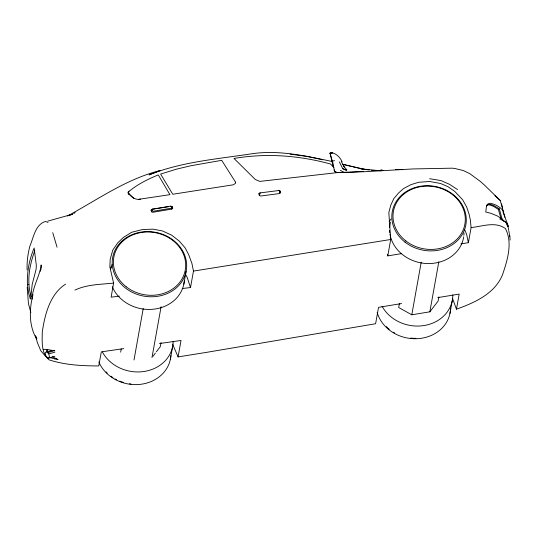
<?xml version="1.0" encoding="UTF-8"?>
<svg xmlns="http://www.w3.org/2000/svg" width="537" height="537" viewBox="0 0 537 537"><rect width="100%" height="100%" fill="white"/><g stroke="black" fill="none" stroke-linecap="round" stroke-linejoin="round"><path stroke-width="0.81" d="M336.679 172.437L334.558 171.518L332.92 162.966L330.013 153.146L332.672 152.857C337.008 154.206 340.317 157.737 342.129 161.818M65.554 284.154C49.894 294.229 44.779 314.682 42.275 332.161C42.168 341.512 41.007 353.319 49.142 359.871C65.118 365.079 82.047 365.898 98.741 365.939L101.332 351.842L123.745 348.641M41.322 268.191L41.148 264.922C39.745 276.468 32.321 287.033 32.18 299.116M182.251 288.537L190.521 287.537L193.468 271.091L191.917 263.399L188.635 254.518L185.137 247.872L179.331 241.126L171.665 235.166L162.429 230.937L152.991 229.158L142.607 229.527L131.686 232.259L123.376 237.421L117.717 242.878L112.77 250.135L110.206 259.103L109.85 266.855L113.596 283.093L111.132 297.169L119.402 296.162M128.249 194.253L128.518 192.763M120.664 352.165L121.248 348.882M134.002 359.978L143.225 308.513M151.978 357.568L161.1 306.687M161.033 342.546L160.301 346.627L156.381 351.775M170.35 359.347L172.619 346.68M183.829 284.167L186.097 271.507A37.375 32.435 10.2 0 0 136.814 233.004A37.375 32.435 10.2 0 0 125.436 288.027A37.375 32.435 10.2 0 0 186.097 271.507M401.589 303.553L378.551 307.339L375.611 323.73L206.664 352.346L178.076 356.91L181.029 340.465L159.442 343.546M401.763 253.598L387.774 255.887L390.714 239.495L388.828 212.571L390.735 205.288L393.749 198.717L398.548 193.005L403.676 188.467L410.933 184.661L418.665 182.258L429.741 181.506L440.515 183.479L447.912 186.648L454.732 191.387L462.679 199.784L466.713 207.094L469.143 214.377L470.311 219.747L471.103 227.587L468.398 242.677L460.994 243.885M399.414 303.405L398.682 307.513L411.792 314.789L429.842 311.822L438.138 301.029L438.87 296.927M411.792 314.789L421.209 262.244M429.842 311.822L438.823 261.747M449.959 313.467L452.228 300.801M471.103 227.587C482.3 226.453 495.215 221.15 505.418 228.547C512.922 242.959 507.398 260.17 502.572 274.608C494.973 293.665 474.594 302.727 456.47 309.184L459.175 294.095L437.789 297.612M32.985 294.659C29.193 309.144 28.743 325.644 36.597 338.914M110.447 269.279L111.971 264.587M40.235 271.346L41.054 268.983M503.357 211.034C500.142 206.839 495.154 204.033 489.945 203.275L488.019 203.906L486.468 205.993L485.77 211.994L491.1 213.37L497.551 216.069L502.068 218.989L503.693 221.163M34.764 250.792C29.441 265.325 26.407 281.697 31.28 296.786M151.528 211.8L152.36 209.115L170.746 206.134L172.243 206.779L172.713 208.309L171.8 209.088L152.817 212.296L151.528 211.8L151.058 210.182L152.36 209.115M259.324 195.481L260.223 192.817L258.847 193.783L259.324 195.481L260.606 196.032L279.676 193.535L280.596 192.702L280.139 191.071L278.851 190.568M279.274 192.743L279.844 191.803L279.596 190.924L278.656 190.534L259.747 192.951M152.132 210.578L152.998 211.296L171.377 208.208L171.934 207.336L171.686 206.517M486.468 205.993L488.039 204.328C492.254 203.872 495.966 206.826 499.363 208.927L502.176 219.358L507.572 223.862L508.25 226.56L506.727 224.761M152.958 356.279L155.401 353.064M389.13 221.506L391.104 218.989M138.895 199.287L169.927 194.662L158.274 174.921C147.601 179.237 136.848 184.668 128.115 192.179L128.229 193.152C131.109 196.857 135.505 200.482 140.553 199.133M129.001 191.105L128.115 192.179L129.242 194.522M151.058 210.182L151.877 209.712M73.73 213.451L75.18 212.625M487.046 204.832C491.268 204.375 494.973 207.322 498.376 209.43L499.363 208.927M258.847 193.783L259.747 193.414M74.912 290.101C87.001 284.348 100.56 284.496 113.596 283.093M67.508 216.015C97.62 199.636 126.215 179.083 160.013 170.565L149.031 174.887C181.781 161.724 217.586 159.026 252.209 153.716C279.052 149.823 305.835 155.972 331.987 161.456M69.058 215.532L72.723 214.169L47.813 221.116M51.243 350.782L45.726 352.151L45.209 353.145L45.88 356.286L48.001 358.219L54.841 356.293M46.665 351.936L48.786 353.876L54.868 352.185M47.786 352.574L53.116 351.164M48.001 358.219L48.941 358.011L49.451 357.011L48.786 353.876M332.202 161.134L334.558 160.691M54.425 358.931L56.096 358.622L58.056 359.535L49.089 357.447M193.468 271.091L390.714 239.495M151.964 209.37L155.267 208.833M156.918 208.571L168.477 206.705M504.955 217.263L500.256 200.523L484.475 185.084L480.024 181.177L469.761 173.639L463.411 170.558L454.879 168.504L452.362 168.168L412.872 168.947L364.039 171.746L338.928 172.431L259.794 181.399L255.276 179.472L234.011 158.462C266.191 152.944 299.015 155.428 330.43 163.98L333.826 167.363M330 153.166L332.604 152.897L330.013 153.146L333.269 166.886M363.24 171.357L348.875 172.35L338.928 172.431M43.356 349.365L46.672 349.379L54.828 350.862L53.465 350.265M395.474 169.457L402.757 169.645M27.414 284.503L28.662 292.994L30.3 298.881L30.703 298.955L32.173 284.489L36.1 269.299L36.328 265.238L34.153 247.993C29.28 259.472 26.904 272.037 27.414 284.503L28.87 284.583M371.584 170.31L374.705 170.504M380.981 170.826L361.75 168.92L343.244 164.282M290.087 154.126L307.352 156.462L322.67 159.784M342.687 164.456L365.126 169.397M366.751 169.645L369.181 170.014M383.572 170.464L380.82 170.021L383.176 170.498M429.613 178.707L440.991 180.593L449.422 184.278L457.578 189.595M360.253 168.652L364.274 169.484M279.596 190.924L280.139 191.071M339.35 161.892L342.734 168.685L346.915 169.88M172.243 206.779L170.746 206.134M48.021 222.446L45.538 221.459C35.294 224.345 33.542 237.649 29.877 246.161C27.83 253.92 26.81 261.982 27.119 269.997M46.793 356.501L45.262 355.87L40.765 350.735L37.342 342.499L35.536 335.779L36.892 338.746M334.564 171.417L337.384 172.713M52.485 356.823L56.096 358.622M342.734 168.685L346.701 170.739M499.739 218.908L505.539 221.942L508.25 226.56M340.424 170.323L343.707 172.182M133.847 198.321L128.256 193.038M500.256 200.523L494.993 195.663L496.879 197.401M346.405 169.316L343.875 166.497L341.451 161.751M279.844 191.803L280.596 192.702M171.934 207.336L172.713 208.309M185.413 274.246L187.044 276.998L190.521 287.537M342.921 164.255L344.257 167.027M171.377 208.208L171.8 209.088M172.572 344.11L178.076 356.91M464.787 229.91L466.626 234.374L468.398 242.677M452.449 298.236L456.47 309.184M30.837 312.534L28.427 303.673L27.199 287.221M46.652 349.896L47.276 351.896M52.733 232.675L57.063 247.221M46.961 349.48L47.813 352.359M500.987 218.532L498.376 209.43M334.068 169.793L334.558 171.518M502.88 211.726L507.358 223.54L508.673 230.071M501.531 203.892L502.585 208.114M509.338 233.716L509.7 236.569M508.808 230.803L509.197 233.045M387.586 254.29L387.774 255.887M509.835 235.521L510.09 240.106M415.893 338.317A36.294 31.495 10.2 0 1 410.59 338.088M394.695 333.021A36.294 31.495 10.2 0 1 393.265 332.175M389.265 329.322A36.294 31.495 10.2 0 1 386.278 326.59M452.812 294.793A37.375 32.435 10.2 0 1 424.069 325.543A37.375 32.435 10.2 0 1 382.069 306.218M450.328 311.238A37.375 32.435 10.2 0 1 415.799 338.74A37.375 32.435 10.2 0 1 377.155 312.366M450.536 308.218A37.375 32.435 10.2 0 1 450.476 309.728M463.7 236.81A37.375 32.435 10.2 0 1 427.116 263.539A37.375 32.435 10.2 0 1 389.963 234.192M389.748 232.675A37.375 32.435 10.2 0 1 389.573 230.407M389.62 227.379A37.375 32.435 10.2 0 1 390.48 222.177M464.015 233.038A37.375 32.435 10.2 0 1 463.887 235.313M184.345 280.435A37.375 32.435 10.2 0 1 152.689 309.285A37.375 32.435 10.2 0 1 112.307 286.745M110.528 269.52A37.375 32.435 10.2 0 1 111.3 266.6M130.988 383.968A36.294 31.495 10.2 0 1 129.484 383.78M123.544 382.478A36.294 31.495 10.2 0 1 119.583 381.082M116.542 379.686A36.294 31.495 10.2 0 1 115.086 378.9M112.958 377.605A36.294 31.495 10.2 0 1 110.937 376.195M107.239 373.04A36.294 31.495 10.2 0 1 106.111 371.893M173.203 341.425A37.375 32.435 10.2 0 1 144.037 371.49A37.375 32.435 10.2 0 1 102.46 352.097M170.867 355.608A37.375 32.435 10.2 0 1 139.211 384.458A37.375 32.435 10.2 0 1 98.828 361.918M235.575 182.204L235.441 183.278L233.488 184.768L172.766 194.253L160.61 174.069L176.686 169.101L190.937 165.725L221.707 160.341L235.575 182.204M405.046 242.147A37.375 32.435 10.2 0 0 465.707 225.627A37.375 32.435 10.2 0 0 416.417 187.124A37.375 32.435 10.2 0 0 405.046 242.147M405.838 240.932A36.294 31.495 10.2 0 0 464.74 224.889A36.294 31.495 10.2 0 0 416.88 187.5A36.294 31.495 10.2 0 0 405.838 240.932M126.229 286.805A36.294 31.495 10.2 0 0 185.131 270.762A36.294 31.495 10.2 0 0 137.271 233.38A36.294 31.495 10.2 0 0 126.229 286.805"/></g></svg>
